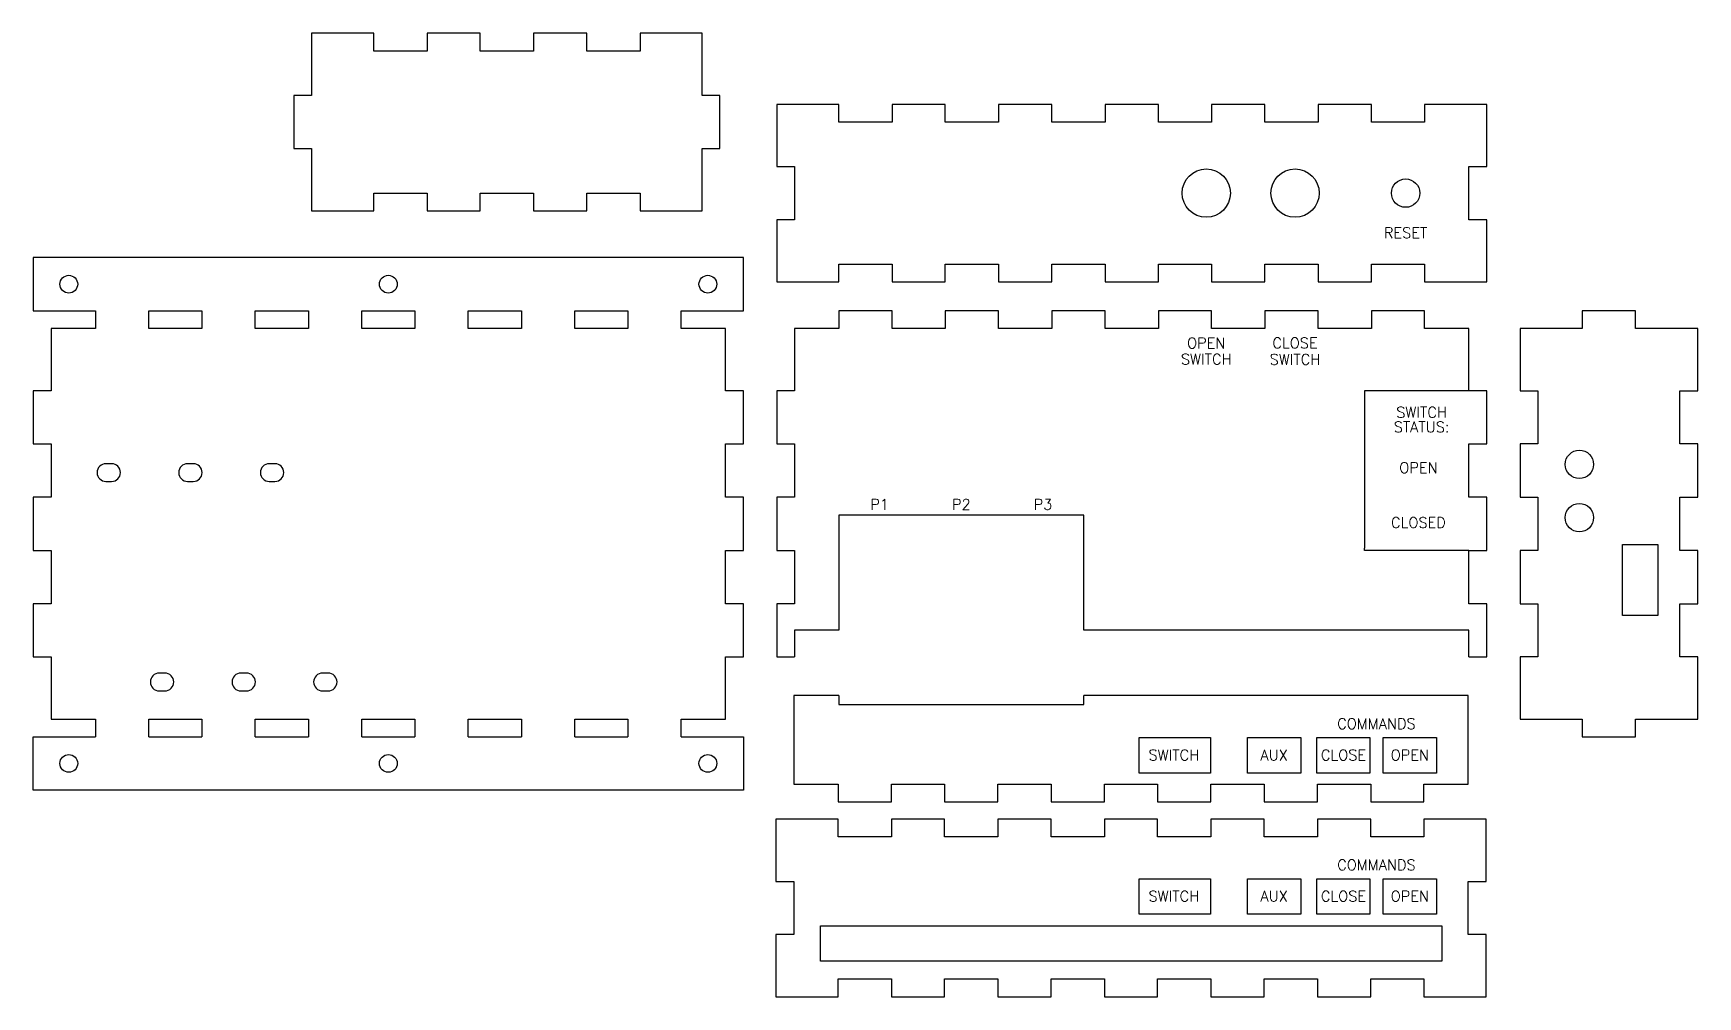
# Model space of a CAD drawing. Header units: millimetres. Extents: x 0 to 469, y 4 to 275.
import ezdxf
from ezdxf.enums import TextEntityAlignment as Align

# ---------------------------------------------------------------- set-up
doc = ezdxf.new("R2010")
doc.units = ezdxf.units.MM
doc.header["$MEASUREMENT"] = 0
for name, color, linetype in [('back_outsideCutPath', 7, 'CONTINUOUS'), ('bottom_outsideCutPath', 7, 'CONTINUOUS'), ('front_outsideCutPath', 7, 'CONTINUOUS'), ('left_outsideCutPath', 7, 'CONTINUOUS'), ('right_outsideCutPath', 7, 'CONTINUOUS'), ('top_outsideCutPath', 7, 'CONTINUOUS')]:
    doc.layers.add(name, color=color, linetype=linetype)
doc.styles.get("Standard").update_dxf_attribs({"font": 'txt.shx', "height": 0.3})

msp = doc.modelspace()

# ---------------------------------------------------------------- linework, layer by layer
at = {"layer": 'back_outsideCutPath'}
for p, q in [((209.38, 255.27), (209.38, 237.77)), ((226.88, 255.27), (209.38, 255.27)), ((226.88, 250.27), (226.88, 255.27)), ((256.88, 255.27), (241.88, 255.27)), ((241.88, 255.27), (241.88, 250.27)), ((256.88, 250.27), (256.88, 255.27)), ((286.88, 255.27), (271.88, 255.27)), ((271.88, 255.27), (271.88, 250.27)), ((286.88, 250.27), (286.88, 255.27)), ((316.88, 255.27), (301.88, 255.27)), ((301.88, 255.27), (301.88, 250.27)), ((316.88, 250.27), (316.88, 255.27)), ((346.88, 255.27), (331.88, 255.27)), ((331.88, 255.27), (331.88, 250.27)), ((346.88, 250.27), (346.88, 255.27)), ((376.88, 255.27), (361.88, 255.27)), ((361.88, 255.27), (361.88, 250.27)), ((376.88, 250.27), (376.88, 255.27)), ((409.38, 255.27), (391.88, 255.27)), ((391.88, 255.27), (391.88, 250.27)), ((409.38, 252.77), (409.38, 255.27)), ((241.88, 250.27), (226.88, 250.27)), ((271.88, 250.27), (256.88, 250.27)), ((301.88, 250.27), (286.88, 250.27)), ((331.88, 250.27), (316.88, 250.27)), ((361.88, 250.27), (346.88, 250.27)), ((391.88, 250.27), (376.88, 250.27)), ((409.38, 237.77), (409.38, 252.77)), ((209.38, 237.77), (214.38, 237.77)), ((214.38, 237.77), (214.38, 222.77)), ((404.38, 222.77), (404.38, 237.77)), ((404.38, 237.77), (409.38, 237.77)), ((214.38, 222.77), (209.38, 222.77)), ((209.38, 222.77), (209.38, 207.77)), ((409.38, 222.77), (404.38, 222.77)), ((409.38, 205.27), (409.38, 222.77)), ((209.38, 207.77), (209.38, 205.27)), ((226.88, 205.27), (226.88, 210.27)), ((226.88, 210.27), (241.88, 210.27)), ((241.88, 210.27), (241.88, 205.27)), ((256.88, 205.27), (256.88, 210.27)), ((256.88, 210.27), (271.88, 210.27)), ((271.88, 210.27), (271.88, 205.27)), ((286.88, 205.27), (286.88, 210.27)), ((286.88, 210.27), (301.88, 210.27)), ((301.88, 210.27), (301.88, 205.27)), ((316.88, 205.27), (316.88, 210.27)), ((316.88, 210.27), (331.88, 210.27)), ((331.88, 210.27), (331.88, 205.27)), ((346.88, 205.27), (346.88, 210.27)), ((346.88, 210.27), (361.88, 210.27)), ((361.88, 210.27), (361.88, 205.27)), ((376.88, 205.27), (376.88, 210.27)), ((376.88, 210.27), (391.88, 210.27)), ((391.88, 210.27), (391.88, 205.27)), ((209.38, 205.27), (226.88, 205.27)), ((241.88, 205.27), (256.88, 205.27)), ((271.88, 205.27), (286.88, 205.27)), ((301.88, 205.27), (316.88, 205.27)), ((331.88, 205.27), (346.88, 205.27)), ((361.88, 205.27), (376.88, 205.27)), ((391.88, 205.27), (409.38, 205.27))]:
    msp.add_line(p, q, dxfattribs=at)
at = {"layer": 'back_outsideCutPath', "linetype": 'Continuous'}
for centre, radius in [((330.38, 230.27), 6.8), ((355.38, 230.27), 6.8), ((386.52, 230.27), 4)]:
    msp.add_circle(centre, radius, dxfattribs=at)
at = {"layer": 'bottom_outsideCutPath'}
for p, q in [((17.5, 197.11), (17.5, 192.11)), ((32.5, 192.11), (32.5, 197.11)), ((47.5, 197.11), (47.5, 192.11)), ((62.5, 192.11), (62.5, 197.11)), ((77.5, 197.11), (77.5, 192.11)), ((92.5, 192.11), (92.5, 197.11)), ((107.5, 197.11), (107.5, 192.11)), ((122.5, 192.11), (122.5, 197.11)), ((137.5, 197.11), (137.5, 192.11)), ((152.5, 192.11), (152.5, 197.11)), ((167.5, 197.11), (167.5, 192.11)), ((182.5, 192.11), (182.5, 197.11)), ((5, 192.11), (5, 174.61)), ((17.5, 192.11), (5, 192.11)), ((47.5, 192.11), (32.5, 192.11)), ((77.5, 192.11), (62.5, 192.11)), ((107.5, 192.11), (92.5, 192.11)), ((137.5, 192.11), (122.5, 192.11)), ((167.5, 192.11), (152.5, 192.11)), ((195, 192.11), (182.5, 192.11)), ((195, 189.61), (195, 192.11)), ((195, 174.61), (195, 189.61)), ((5, 174.61), (0, 174.61)), ((0, 174.61), (0, 159.61)), ((200, 174.61), (195, 174.61)), ((200, 159.61), (200, 174.61)), ((0, 159.61), (5, 159.61)), ((5, 159.61), (5, 144.61)), ((195, 144.61), (195, 159.61)), ((195, 159.61), (200, 159.61)), ((5, 144.61), (0, 144.61)), ((0, 144.61), (0, 129.61)), ((200, 144.61), (195, 144.61)), ((200, 129.61), (200, 144.61)), ((0, 129.61), (5, 129.61)), ((5, 129.61), (5, 114.61)), ((195, 114.61), (195, 129.61)), ((195, 129.61), (200, 129.61)), ((5, 114.61), (0, 114.61)), ((0, 114.61), (0, 99.61)), ((200, 114.61), (195, 114.61)), ((200, 99.61), (200, 114.61)), ((0, 99.61), (5, 99.61)), ((5, 99.61), (5, 84.61)), ((195, 82.11), (195, 99.61)), ((195, 99.61), (200, 99.61)), ((5, 84.61), (5, 82.11)), ((5, 82.11), (17.5, 82.11)), ((17.5, 82.11), (17.5, 77.11)), ((32.5, 77.11), (32.5, 82.11)), ((32.5, 82.11), (47.5, 82.11)), ((47.5, 82.11), (47.5, 77.11)), ((62.5, 77.11), (62.5, 82.11)), ((62.5, 82.11), (77.5, 82.11)), ((77.5, 82.11), (77.5, 77.11)), ((92.5, 77.11), (92.5, 82.11)), ((92.5, 82.11), (107.5, 82.11)), ((107.5, 82.11), (107.5, 77.11)), ((122.5, 77.11), (122.5, 82.11)), ((122.5, 82.11), (137.5, 82.11)), ((137.5, 82.11), (137.5, 77.11)), ((152.5, 77.11), (152.5, 82.11)), ((152.5, 82.11), (167.5, 82.11)), ((167.5, 82.11), (167.5, 77.11)), ((182.5, 77.11), (182.5, 82.11)), ((182.5, 82.11), (195, 82.11))]:
    msp.add_line(p, q, dxfattribs=at)
at = {"layer": 'bottom_outsideCutPath', "linetype": 'Continuous'}
for p, q in [((22.05, 154.05), (20.47, 154.05)), ((45.05, 154.05), (43.47, 154.05)), ((68.05, 154.05), (66.47, 154.05)), ((20.47, 149.05), (22.05, 149.05)), ((43.47, 149.05), (45.05, 149.05)), ((66.47, 149.05), (68.05, 149.05)), ((37.05, 95.05), (35.47, 95.05)), ((60.05, 95.05), (58.47, 95.05)), ((83.05, 95.05), (81.47, 95.05)), ((35.47, 90.05), (37.05, 90.05)), ((58.47, 90.05), (60.05, 90.05)), ((81.47, 90.05), (83.05, 90.05))]:
    msp.add_line(p, q, dxfattribs=at)
for points in [[(182.5, 197.11), (200, 197.11), (200, 212.11), (0, 212.11), (0, 197.11), (17.5, 197.11)], [(32.5, 197.11), (47.5, 197.11)], [(62.5, 197.11), (77.5, 197.11)], [(92.5, 197.11), (107.5, 197.11)], [(122.5, 197.11), (137.5, 197.11)], [(152.5, 197.11), (167.5, 197.11)], [(182.5, 77.11), (200, 77.11), (200, 62.11), (0, 62.11), (0, 77.11), (17.5, 77.11)], [(32.5, 77.11), (47.5, 77.11)], [(62.5, 77.11), (77.5, 77.11)], [(92.5, 77.11), (107.5, 77.11)], [(122.5, 77.11), (137.5, 77.11)], [(152.5, 77.11), (167.5, 77.11)]]:
    msp.add_lwpolyline(points, dxfattribs=at)
for centre in [(10, 204.61), (100, 204.61), (190, 204.61), (10, 69.61), (100, 69.61), (190, 69.61)]:
    msp.add_circle(centre, 2.5, dxfattribs=at)
for centre, start, end in [((20.47, 151.55), 90, 270), ((22.05, 151.55), 270, 90), ((43.47, 151.55), 90, 270), ((45.05, 151.55), 270, 90), ((66.47, 151.55), 90, 270), ((68.05, 151.55), 270, 90), ((35.47, 92.55), 90, 270), ((37.05, 92.55), 270, 90), ((58.47, 92.55), 90, 270), ((60.05, 92.55), 270, 90), ((81.47, 92.55), 90, 270), ((83.05, 92.55), 270, 90)]:
    msp.add_arc(centre, 2.5, start, end, dxfattribs=at)
at = {"layer": 'front_outsideCutPath'}
for p, q in [((209.19, 53.88), (209.19, 36.38)), ((226.69, 53.88), (209.19, 53.88)), ((226.69, 48.88), (226.69, 53.88)), ((256.69, 53.88), (241.69, 53.88)), ((241.69, 53.88), (241.69, 48.88)), ((256.69, 48.88), (256.69, 53.88)), ((286.69, 53.88), (271.69, 53.88)), ((271.69, 53.88), (271.69, 48.88)), ((286.69, 48.88), (286.69, 53.88)), ((316.69, 53.88), (301.69, 53.88)), ((301.69, 53.88), (301.69, 48.88)), ((316.69, 48.88), (316.69, 53.88)), ((346.69, 53.88), (331.69, 53.88)), ((331.69, 53.88), (331.69, 48.88)), ((346.69, 48.88), (346.69, 53.88)), ((376.69, 53.88), (361.69, 53.88)), ((361.69, 53.88), (361.69, 48.88)), ((376.69, 48.88), (376.69, 53.88)), ((409.19, 53.88), (391.69, 53.88)), ((391.69, 53.88), (391.69, 48.88)), ((409.19, 51.38), (409.19, 53.88)), ((241.69, 48.88), (226.69, 48.88)), ((271.69, 48.88), (256.69, 48.88)), ((301.69, 48.88), (286.69, 48.88)), ((331.69, 48.88), (316.69, 48.88)), ((361.69, 48.88), (346.69, 48.88)), ((391.69, 48.88), (376.69, 48.88)), ((409.19, 36.38), (409.19, 51.38)), ((209.19, 36.38), (214.19, 36.38)), ((214.19, 36.38), (214.19, 21.38)), ((404.19, 21.38), (404.19, 36.38)), ((404.19, 36.38), (409.19, 36.38)), ((214.19, 21.38), (209.19, 21.38)), ((209.19, 21.38), (209.19, 6.38)), ((409.19, 21.38), (404.19, 21.38)), ((409.19, 3.88), (409.19, 21.38)), ((209.19, 6.38), (209.19, 3.88)), ((226.69, 3.88), (226.69, 8.88)), ((226.69, 8.88), (241.69, 8.88)), ((241.69, 8.88), (241.69, 3.88)), ((256.69, 3.88), (256.69, 8.88)), ((256.69, 8.88), (271.69, 8.88)), ((271.69, 8.88), (271.69, 3.88)), ((286.69, 3.88), (286.69, 8.88)), ((286.69, 8.88), (301.69, 8.88)), ((301.69, 8.88), (301.69, 3.88)), ((316.69, 3.88), (316.69, 8.88)), ((316.69, 8.88), (331.69, 8.88)), ((331.69, 8.88), (331.69, 3.88)), ((346.69, 3.88), (346.69, 8.88)), ((346.69, 8.88), (361.69, 8.88)), ((361.69, 8.88), (361.69, 3.88)), ((376.69, 3.88), (376.69, 8.88)), ((376.69, 8.88), (391.69, 8.88)), ((391.69, 8.88), (391.69, 3.88)), ((209.19, 3.88), (226.69, 3.88)), ((241.69, 3.88), (256.69, 3.88)), ((271.69, 3.88), (286.69, 3.88)), ((301.69, 3.88), (316.69, 3.88)), ((331.69, 3.88), (346.69, 3.88)), ((361.69, 3.88), (376.69, 3.88)), ((391.69, 3.88), (409.19, 3.88))]:
    msp.add_line(p, q, dxfattribs=at)
at = {"layer": 'front_outsideCutPath', "linetype": 'Continuous'}
for points in [[(331.54, 27.12), (311.45, 27.12), (311.45, 37.12), (331.54, 37.12)], [(357, 27.12), (342, 27.12), (342, 37.12), (357, 37.12)], [(376.49, 27.12), (361.49, 27.12), (361.49, 37.12), (376.49, 37.12)], [(395.21, 27.12), (380.21, 27.12), (380.21, 37.12), (395.21, 37.12)], [(221.69, 23.88), (396.69, 23.88), (396.69, 13.88), (221.69, 13.88)]]:
    msp.add_lwpolyline(points, close=True, dxfattribs=at)
at = {"layer": 'left_outsideCutPath'}
for p, q in [((78.4, 275.3), (78.4, 257.8)), ((80.9, 275.3), (78.4, 275.3)), ((95.9, 275.3), (80.9, 275.3)), ((95.9, 270.3), (95.9, 275.3)), ((125.9, 275.3), (110.9, 275.3)), ((110.9, 275.3), (110.9, 270.3)), ((125.9, 270.3), (125.9, 275.3)), ((155.9, 275.3), (140.9, 275.3)), ((140.9, 275.3), (140.9, 270.3)), ((155.9, 270.3), (155.9, 275.3)), ((188.4, 275.3), (170.9, 275.3)), ((170.9, 275.3), (170.9, 270.3)), ((188.4, 272.8), (188.4, 275.3)), ((188.4, 257.8), (188.4, 272.8)), ((110.9, 270.3), (95.9, 270.3)), ((140.9, 270.3), (125.9, 270.3)), ((170.9, 270.3), (155.9, 270.3)), ((78.4, 257.8), (73.4, 257.8)), ((73.4, 257.8), (73.4, 242.8)), ((193.4, 257.8), (188.4, 257.8)), ((193.4, 242.8), (193.4, 257.8)), ((73.4, 242.8), (78.4, 242.8)), ((78.4, 242.8), (78.4, 227.8)), ((188.4, 225.3), (188.4, 242.8)), ((188.4, 242.8), (193.4, 242.8)), ((95.9, 225.3), (95.9, 230.3)), ((95.9, 230.3), (110.9, 230.3)), ((110.9, 230.3), (110.9, 225.3)), ((125.9, 225.3), (125.9, 230.3)), ((125.9, 230.3), (140.9, 230.3)), ((140.9, 230.3), (140.9, 225.3)), ((155.9, 225.3), (155.9, 230.3)), ((155.9, 230.3), (170.9, 230.3)), ((170.9, 230.3), (170.9, 225.3)), ((78.4, 227.8), (78.4, 225.3)), ((78.4, 225.3), (95.9, 225.3)), ((110.9, 225.3), (125.9, 225.3)), ((140.9, 225.3), (155.9, 225.3)), ((170.9, 225.3), (185.9, 225.3)), ((185.9, 225.3), (188.4, 225.3))]:
    msp.add_line(p, q, dxfattribs=at)
at = {"layer": 'right_outsideCutPath'}
for p, q in [((451.3, 197.11), (436.3, 197.11)), ((436.3, 197.11), (436.3, 192.11)), ((451.3, 192.11), (451.3, 197.11)), ((421.3, 192.11), (418.8, 192.11)), ((418.8, 192.11), (418.8, 174.61)), ((436.3, 192.11), (421.3, 192.11)), ((468.8, 192.11), (451.3, 192.11)), ((468.8, 189.61), (468.8, 192.11)), ((468.8, 174.61), (468.8, 189.61)), ((418.8, 174.61), (423.8, 174.61)), ((423.8, 174.61), (423.8, 159.61)), ((463.8, 159.61), (463.8, 174.61)), ((463.8, 174.61), (468.8, 174.61)), ((423.8, 159.61), (418.8, 159.61)), ((418.8, 159.61), (418.8, 144.61)), ((468.8, 159.61), (463.8, 159.61)), ((468.8, 144.61), (468.8, 159.61)), ((418.8, 144.61), (423.8, 144.61)), ((423.8, 144.61), (423.8, 129.61)), ((463.8, 129.61), (463.8, 144.61)), ((463.8, 144.61), (468.8, 144.61)), ((423.8, 129.61), (418.8, 129.61)), ((418.8, 129.61), (418.8, 114.61)), ((468.8, 129.61), (463.8, 129.61)), ((468.8, 114.61), (468.8, 129.61)), ((418.8, 114.61), (423.8, 114.61)), ((423.8, 114.61), (423.8, 99.61)), ((463.8, 99.61), (463.8, 114.61)), ((463.8, 114.61), (468.8, 114.61)), ((423.8, 99.61), (418.8, 99.61)), ((418.8, 99.61), (418.8, 84.61)), ((468.8, 99.61), (463.8, 99.61)), ((468.8, 82.11), (468.8, 99.61)), ((418.8, 84.61), (418.8, 82.11)), ((418.8, 82.11), (436.3, 82.11)), ((436.3, 82.11), (436.3, 77.11)), ((451.3, 77.11), (451.3, 82.11)), ((451.3, 82.11), (466.3, 82.11)), ((466.3, 82.11), (468.8, 82.11)), ((436.3, 77.11), (451.3, 77.11))]:
    msp.add_line(p, q, dxfattribs=at)
at = {"layer": 'right_outsideCutPath', "linetype": 'Continuous'}
msp.add_lwpolyline([(457.6, 111.28), (447.6, 111.28), (447.6, 131.28), (457.6, 131.28)], close=True, dxfattribs=at)
for centre in [(435.48, 153.85), (435.48, 138.85)]:
    msp.add_circle(centre, 4, dxfattribs=at)
at = {"layer": 'top_outsideCutPath'}
for p, q in [((241.88, 197.11), (226.88, 197.11)), ((226.88, 197.11), (226.88, 192.11)), ((241.88, 192.11), (241.88, 197.11)), ((271.88, 197.11), (256.88, 197.11)), ((256.88, 197.11), (256.88, 192.11)), ((271.88, 192.11), (271.88, 197.11)), ((301.88, 197.11), (286.88, 197.11)), ((286.88, 197.11), (286.88, 192.11)), ((301.88, 192.11), (301.88, 197.11)), ((331.88, 197.11), (316.88, 197.11)), ((316.88, 197.11), (316.88, 192.11)), ((331.88, 192.11), (331.88, 197.11)), ((361.88, 197.11), (346.88, 197.11)), ((346.88, 197.11), (346.88, 192.11)), ((361.88, 192.11), (361.88, 197.11)), ((391.88, 197.11), (376.88, 197.11)), ((376.88, 197.11), (376.88, 192.11)), ((391.88, 192.11), (391.88, 197.11)), ((214.38, 192.11), (214.38, 174.61)), ((226.88, 192.11), (214.38, 192.11)), ((256.88, 192.11), (241.88, 192.11)), ((286.88, 192.11), (271.88, 192.11)), ((316.88, 192.11), (301.88, 192.11)), ((346.88, 192.11), (331.88, 192.11)), ((376.88, 192.11), (361.88, 192.11)), ((404.38, 192.11), (391.88, 192.11)), ((404.38, 189.61), (404.38, 192.11)), ((404.38, 174.61), (404.38, 189.61)), ((214.38, 174.61), (209.38, 174.61)), ((209.38, 174.61), (209.38, 159.61)), ((409.38, 174.61), (404.38, 174.61)), ((409.38, 159.61), (409.38, 174.61)), ((209.38, 159.61), (214.38, 159.61)), ((214.38, 159.61), (214.38, 144.61)), ((404.38, 144.61), (404.38, 159.61)), ((404.38, 159.61), (409.38, 159.61)), ((214.38, 144.61), (209.38, 144.61)), ((209.38, 144.61), (209.38, 129.61)), ((409.38, 144.61), (404.38, 144.61)), ((409.38, 129.61), (409.38, 144.61)), ((209.38, 129.61), (214.38, 129.61)), ((214.38, 129.61), (214.38, 114.61)), ((404.38, 114.61), (404.38, 129.61)), ((404.38, 129.61), (409.38, 129.61)), ((214.38, 114.61), (209.38, 114.61)), ((209.38, 114.61), (209.38, 99.61)), ((409.38, 114.61), (404.38, 114.61)), ((409.38, 99.61), (409.38, 114.61)), ((209.38, 99.61), (214.38, 99.61)), ((404.38, 99.61), (409.38, 99.61)), ((214.19, 81.28), (214.19, 66.28)), ((404.19, 63.78), (404.19, 81.28)), ((214.19, 66.28), (214.19, 63.78)), ((214.19, 63.78), (226.69, 63.78)), ((226.69, 63.78), (226.69, 58.78)), ((241.69, 58.78), (241.69, 63.78)), ((241.69, 63.78), (256.69, 63.78)), ((256.69, 63.78), (256.69, 58.78)), ((271.69, 58.78), (271.69, 63.78)), ((271.69, 63.78), (286.69, 63.78)), ((286.69, 63.78), (286.69, 58.78)), ((301.69, 58.78), (301.69, 63.78)), ((301.69, 63.78), (316.69, 63.78)), ((316.69, 63.78), (316.69, 58.78)), ((331.69, 58.78), (331.69, 63.78)), ((331.69, 63.78), (346.69, 63.78)), ((346.69, 63.78), (346.69, 58.78)), ((361.69, 58.78), (361.69, 63.78)), ((361.69, 63.78), (376.69, 63.78)), ((376.69, 63.78), (376.69, 58.78)), ((391.69, 58.78), (391.69, 63.78)), ((391.69, 63.78), (404.19, 63.78)), ((226.69, 58.78), (241.69, 58.78)), ((256.69, 58.78), (271.69, 58.78)), ((286.69, 58.78), (301.69, 58.78)), ((316.69, 58.78), (331.69, 58.78)), ((346.69, 58.78), (361.69, 58.78)), ((376.69, 58.78), (391.69, 58.78))]:
    msp.add_line(p, q, dxfattribs=at)
at = {"layer": 'top_outsideCutPath', "linetype": 'Continuous'}
for p, q in [((404.38, 174.61), (374.96, 174.61)), ((374.96, 174.61), (374.96, 130.24)), ((374.96, 129.61), (374.96, 130.24)), ((404.38, 129.61), (374.96, 129.61))]:
    msp.add_line(p, q, dxfattribs=at)
for points in [[(295.88, 107.11), (295.88, 139.51), (226.88, 139.51), (226.88, 107.11)], [(226.88, 107.11), (214.38, 107.11), (214.38, 99.61)], [(404.38, 99.61), (404.38, 107.11), (295.88, 107.11)], [(226.88, 88.78), (214.19, 88.78), (214.19, 63.78), (226.69, 63.78)], [(226.88, 88.78), (226.88, 86.18), (295.88, 86.18), (295.88, 88.78)], [(391.69, 63.78), (404.19, 63.78), (404.19, 88.78), (295.88, 88.78)], [(241.69, 63.78), (256.69, 63.78)], [(271.69, 63.78), (286.69, 63.78)], [(301.69, 63.78), (316.69, 63.78)], [(331.69, 63.78), (346.69, 63.78)], [(361.69, 63.78), (376.69, 63.78)]]:
    msp.add_lwpolyline(points, dxfattribs=at)
for points in [[(331.54, 66.89), (311.45, 66.89), (311.45, 76.89), (331.54, 76.89)], [(357, 66.89), (342, 66.89), (342, 76.89), (357, 76.89)], [(376.49, 66.89), (361.49, 66.89), (361.49, 76.89), (376.49, 76.89)], [(395.21, 66.89), (380.21, 66.89), (380.21, 76.89), (395.21, 76.89)]]:
    msp.add_lwpolyline(points, close=True, dxfattribs=at)

# ---------------------------------------------------------------- texts
at = {"layer": 'back_outsideCutPath', "linetype": 'Continuous'}
msp.add_text('RESET', height=3, dxfattribs=at).set_placement((386.52, 217.59), align=Align.CENTER)
at = {"layer": 'front_outsideCutPath', "linetype": 'Continuous'}
for s, p in [('COMMANDS', (378.31, 39.53)), ('SWITCH', (321.26, 30.71)), ('AUX', (349.52, 30.71)), ('CLOSE', (369.02, 30.71)), ('OPEN', (387.73, 30.71))]:
    msp.add_text(s, height=3, dxfattribs=at).set_placement(p, align=Align.CENTER)
at = {"layer": 'top_outsideCutPath', "linetype": 'Continuous'}
for s, p in [('OPEN', (330.38, 186.54)), ('CLOSE', (355.38, 186.56)), ('SWITCH', (391.03, 167.05)), ('STATUS:', (391.03, 162.91)), ('OPEN', (390.14, 151.41)), ('P1', (238.38, 141.08)), ('P2', (261.38, 141.08)), ('P3', (284.38, 141.08)), ('CLOSED', (390.14, 135.97)), ('COMMANDS', (378.31, 79.3)), ('SWITCH', (321.26, 70.47)), ('AUX', (349.52, 70.47)), ('CLOSE', (369.02, 70.47)), ('OPEN', (387.73, 70.47))]:
    msp.add_text(s, height=3, dxfattribs=at).set_placement(p, align=Align.CENTER)
at = {"layer": 'top_outsideCutPath', "linetype": 'Continuous', "ltscale": 0.5}
for p in [(330.38, 181.99), (355.38, 181.92)]:
    msp.add_text('SWITCH', height=3, dxfattribs=at).set_placement(p, align=Align.CENTER)

doc.saveas('drawing.dxf')
